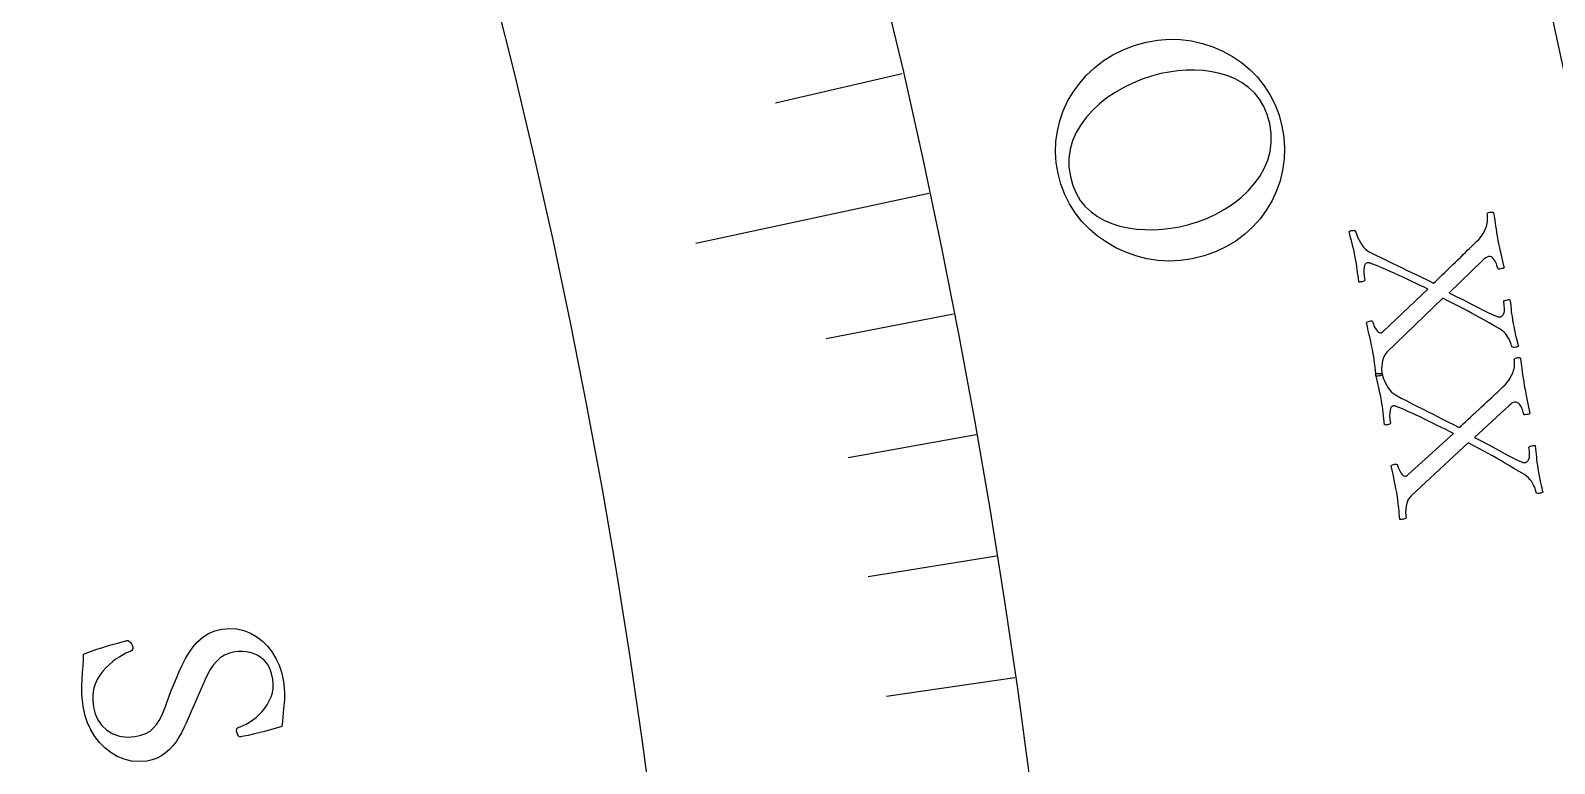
# Model space of a CAD drawing. Header units: millimetres. Extents: x -76 to 76, y -76 to 86.
# Drawn here: x 51.52 to 64.36, y 7.82 to 13.99 of the extents above; entities that cross this region are included whole.
import ezdxf

# ---------------------------------------------------------------- set-up
doc = ezdxf.new("R2010")
doc.units = ezdxf.units.MM
for name, color, linetype in [('ENGRAVE', 7, 'Continuous'), ('ENGRAVE_FINE', 8, 'Continuous'), ('TEXT', 5, 'Continuous')]:
    doc.layers.add(name, color=color, linetype=linetype)

msp = doc.modelspace()

# ---------------------------------------------------------------- linework, layer by layer
at = {"layer": 'ENGRAVE'}
msp.add_lwpolyline([(59.0875, 12.6191), (57.1254, 12.2)], dxfattribs=at)
for radius in [74.48, 74.48, 72.485, 68.78, 68.78, 65.854, 60.42, 60.42, 57.228]:
    msp.add_circle((0, 0), radius, dxfattribs=at)
at = {"layer": 'ENGRAVE_FINE'}
for points in [[(58.8627, 13.6294), (57.7965, 13.3825)], [(59.2951, 11.6045), (58.2211, 11.3943)], [(59.4854, 10.5859), (58.4079, 10.3942)], [(59.6583, 9.5636), (58.5777, 9.3904)], [(59.8137, 8.538), (58.7303, 8.3833)]]:
    msp.add_lwpolyline(points, dxfattribs=at)
at = {"layer": 'TEXT'}
for points in [[(62.0628, 13.1885), (62.0783, 13.0941), (62.0845, 13.0007), (62.0814, 12.9083), (62.0691, 12.8169), (62.0479, 12.7277), (62.0182, 12.642), (61.9801, 12.5598), (61.9336, 12.4812), (61.8793, 12.4072), (61.8178, 12.3389), (61.7492, 12.2763), (61.6735, 12.2194), (61.5911, 12.1695), (61.5024, 12.128), (61.4073, 12.095), (61.306, 12.0702), (61.208, 12.0557), (61.1117, 12.051), (61.0169, 12.0561), (60.9238, 12.0708), (60.8332, 12.0942), (60.7464, 12.1251), (60.6632, 12.1634), (60.5837, 12.2092), (60.5091, 12.2618), (60.4406, 12.3204), (60.3782, 12.3852), (60.322, 12.4561), (60.2729, 12.5323), (60.2324, 12.6129), (60.2002, 12.698), (60.1765, 12.7876), (60.1617, 12.8778), (60.1559, 12.9676), (60.1589, 13.0569), (60.1709, 13.1459), (60.1915, 13.233), (60.2203, 13.3169), (60.2575, 13.3975), (60.3029, 13.4749), (60.356, 13.5481), (60.4162, 13.6161), (60.4835, 13.679), (60.5579, 13.7366), (60.639, 13.7878), (60.7261, 13.831), (60.8193, 13.8664), (60.9186, 13.8937), (61.0162, 13.9112), (61.1126, 13.9191), (61.2079, 13.9171), (61.302, 13.9054), (61.3936, 13.8848), (61.4817, 13.8562), (61.5661, 13.8197), (61.6468, 13.7751), (61.7226, 13.7232), (61.7924, 13.6645), (61.8561, 13.599), (61.9138, 13.5267), (61.9641, 13.4487), (62.0057, 13.3664), (62.0386, 13.2796), (62.0628, 13.1885)], [(61.9599, 13.2092), (61.9391, 13.2854), (61.9106, 13.3539), (61.8747, 13.4146), (61.8312, 13.4675), (61.7817, 13.5133), (61.7278, 13.5525), (61.6696, 13.5852), (61.607, 13.6113), (61.5411, 13.6315), (61.473, 13.6461), (61.4028, 13.6553), (61.3304, 13.6591), (61.2574, 13.658), (61.1853, 13.6528), (61.1142, 13.6434), (61.044, 13.6299), (60.9635, 13.609), (60.8845, 13.5827), (60.8069, 13.5508), (60.7307, 13.5135), (60.6575, 13.4714), (60.589, 13.4249), (60.5251, 13.3741), (60.466, 13.319), (60.4129, 13.2602), (60.3674, 13.1981), (60.3295, 13.1327), (60.2992, 13.0641), (60.2781, 12.9926), (60.2679, 12.9184), (60.2686, 12.8417), (60.2803, 12.7623), (60.3005, 12.6882), (60.3282, 12.6215), (60.3634, 12.5623), (60.406, 12.5104), (60.4549, 12.4654), (60.5086, 12.4265), (60.5672, 12.3937), (60.6306, 12.3669), (60.6975, 12.346), (60.7665, 12.3303), (60.8375, 12.3201), (60.9105, 12.3153), (60.9841, 12.3151), (61.0567, 12.3191), (61.1283, 12.3271), (61.1989, 12.3391), (61.2796, 12.3583), (61.3589, 12.383), (61.4367, 12.4133), (61.513, 12.4491), (61.5862, 12.4901), (61.6547, 12.5358), (61.7184, 12.5864), (61.7775, 12.6417), (61.8303, 12.7011), (61.8756, 12.764), (61.9132, 12.8304), (61.9431, 12.9001), (61.9637, 12.9731), (61.9734, 13.0489), (61.9721, 13.1276), (61.9599, 13.2092)], [(63.8831, 12.2278), (63.8896, 12.1947), (63.8962, 12.1631), (63.9028, 12.133), (63.9095, 12.1043), (63.9161, 12.0765), (63.9226, 12.0488), (63.9289, 12.0214), (63.935, 11.9942), (63.9307, 11.9917), (63.9244, 11.9893), (63.9162, 11.9871), (63.906, 11.9849), (63.8962, 11.9835), (63.889, 11.9837), (63.8844, 11.9852), (63.8824, 11.9882), (63.8807, 11.9956), (63.8781, 12.0045), (63.8747, 12.0149), (63.8703, 12.0268), (63.8651, 12.0392), (63.859, 12.051), (63.8521, 12.0621), (63.8444, 12.0725), (63.8358, 12.0811), (63.8261, 12.0866), (63.8155, 12.0889), (63.804, 12.0882), (63.7932, 12.0847), (63.7814, 12.0781), (63.7685, 12.0683), (63.7544, 12.0555), (63.4712, 11.7836), (63.5327, 11.753), (63.5923, 11.7229), (63.6502, 11.6934), (63.7062, 11.6645), (63.7582, 11.6379), (63.8039, 11.6155), (63.8434, 11.5972), (63.8765, 11.5831), (63.8816, 11.5814), (63.8866, 11.5803), (63.8915, 11.5798), (63.8963, 11.5799), (63.9005, 11.5802), (63.9038, 11.5805), (63.9062, 11.5807), (63.9076, 11.5809), (63.9141, 11.5836), (63.9205, 11.5891), (63.9269, 11.5975), (63.9332, 11.6089), (63.9379, 11.6249), (63.9392, 11.6474), (63.9371, 11.6763), (63.9318, 11.7116), (63.9334, 11.7145), (63.9377, 11.7173), (63.9444, 11.7199), (63.9538, 11.7224), (63.9636, 11.7244), (63.9721, 11.7256), (63.9792, 11.7258), (63.9849, 11.7252), (63.988, 11.6984), (63.9908, 11.6731), (63.9936, 11.6493), (63.9961, 11.6271), (63.9988, 11.6052), (64.0021, 11.5823), (64.0059, 11.5583), (64.0102, 11.5334), (64.0166, 11.4991), (64.0229, 11.4677), (64.0292, 11.4392), (64.0355, 11.4136), (64.0414, 11.3905), (64.0467, 11.3694), (64.0514, 11.3504), (64.0554, 11.3336), (64.0513, 11.3311), (64.0458, 11.3287), (64.0387, 11.3264), (64.0303, 11.3242), (64.0215, 11.3229), (64.0137, 11.323), (64.0068, 11.3247), (64.0009, 11.3278), (63.9997, 11.3329), (63.9974, 11.3405), (63.9941, 11.3508), (63.9897, 11.3637), (63.984, 11.3781), (63.9768, 11.3929), (63.9681, 11.4082), (63.9579, 11.424), (63.946, 11.4394), (63.9322, 11.4536), (63.9166, 11.4667), (63.8992, 11.4785), (63.8528, 11.5049), (63.8095, 11.5295), (63.7694, 11.5523), (63.7324, 11.5734), (63.697, 11.5934), (63.6614, 11.613), (63.6257, 11.6321), (63.5897, 11.6509), (63.552, 11.6702), (63.5109, 11.691), (63.4663, 11.7133), (63.4184, 11.7371), (62.9485, 11.2829), (62.933, 11.2649), (62.921, 11.244), (62.9123, 11.2202), (62.907, 11.1933), (62.9043, 11.1658), (62.9035, 11.1398), (62.9046, 11.1153), (62.9076, 11.0923), (62.9035, 11.0891), (62.8976, 11.0865), (62.89, 11.0844), (62.8806, 11.0828), (62.8713, 11.0817), (62.8641, 11.0811), (62.859, 11.0809), (62.8559, 11.0813), (62.8531, 11.1075), (62.8506, 11.1318), (62.8482, 11.1543), (62.846, 11.1749), (62.8436, 11.1955), (62.8405, 11.2182), (62.8366, 11.2429), (62.832, 11.2696), (62.8252, 11.3063), (62.8185, 11.3404), (62.8119, 11.3721), (62.8054, 11.4012), (62.7986, 11.4303), (62.7912, 11.4619), (62.7833, 11.4958), (62.7748, 11.5321), (62.7788, 11.5362), (62.7849, 11.5397), (62.793, 11.5426), (62.8031, 11.5449), (62.8129, 11.5463), (62.8201, 11.5462), (62.8248, 11.5446), (62.8267, 11.5416), (62.8283, 11.5353), (62.8308, 11.5273), (62.8344, 11.5178), (62.8389, 11.5066), (62.8444, 11.4949), (62.8506, 11.4837), (62.8575, 11.4729), (62.8652, 11.4627), (62.8733, 11.4542), (62.8814, 11.4485), (62.8897, 11.4457), (62.898, 11.4458), (62.9, 11.4463), (62.9023, 11.4473), (62.9049, 11.4486), (62.9077, 11.4504), (62.9105, 11.4524), (62.913, 11.4545), (62.915, 11.4566), (62.9167, 11.4587), (63.2927, 11.814), (63.2612, 11.8297), (63.2279, 11.8459), (63.1931, 11.8627), (63.1565, 11.8799), (63.1193, 11.8973), (63.0826, 11.9143), (63.0462, 11.931), (63.0102, 11.9474), (62.9756, 11.963), (62.9431, 11.9774), (62.9127, 11.9904), (62.8845, 12.0022), (62.8595, 12.0124), (62.8387, 12.0207), (62.8221, 12.0272), (62.8097, 12.0319), (62.8074, 12.0325), (62.8046, 12.0333), (62.8013, 12.0342), (62.7975, 12.0353), (62.7933, 12.0362), (62.7891, 12.0366), (62.7846, 12.0364), (62.7801, 12.0358), (62.7723, 12.0323), (62.7656, 12.0249), (62.76, 12.0137), (62.7555, 11.9986), (62.7529, 11.9789), (62.7532, 11.9541), (62.7562, 11.9241), (62.762, 11.8889), (62.7579, 11.8855), (62.7521, 11.8825), (62.7446, 11.8797), (62.7354, 11.8771), (62.7262, 11.8752), (62.7191, 11.8743), (62.7139, 11.8743), (62.7107, 11.8753), (62.7078, 11.9007), (62.7047, 11.9263), (62.7014, 11.952), (62.6979, 11.978), (62.6942, 12.0039), (62.6902, 12.0296), (62.6859, 12.0549), (62.6812, 12.0799), (62.6746, 12.1137), (62.668, 12.1448), (62.6616, 12.1733), (62.6553, 12.1992), (62.6489, 12.224), (62.6424, 12.2493), (62.6356, 12.275), (62.6286, 12.3011), (62.6336, 12.3036), (62.64, 12.3055), (62.6478, 12.3069), (62.6571, 12.3077), (62.6661, 12.3081), (62.6731, 12.3082), (62.6782, 12.3081), (62.6812, 12.3076), (62.6827, 12.3021), (62.6857, 12.293), (62.6904, 12.2802), (62.6965, 12.2637), (62.7042, 12.2452), (62.7134, 12.2263), (62.7242, 12.207), (62.7364, 12.1873), (62.7501, 12.1687), (62.765, 12.1528), (62.7812, 12.1397), (62.7986, 12.1294), (62.8486, 12.1044), (62.8964, 12.0807), (62.9421, 12.0581), (62.9855, 12.0368), (63.028, 12.0161), (63.0705, 11.9956), (63.1131, 11.9752), (63.1558, 11.9548), (63.1994, 11.934), (63.2448, 11.9122), (63.2919, 11.8893), (63.3407, 11.8654), (63.3564, 11.8797), (63.3737, 11.8959), (63.3927, 11.914), (63.4133, 11.934), (63.4351, 11.9551), (63.4574, 11.9766), (63.4802, 11.9985), (63.5036, 12.0206), (63.5268, 12.0427), (63.5492, 12.0641), (63.5707, 12.0849), (63.5913, 12.1051), (63.6107, 12.124), (63.6282, 12.1412), (63.6439, 12.1565), (63.6577, 12.1701), (63.6691, 12.1812), (63.6771, 12.1891), (63.682, 12.1939), (63.6836, 12.1954), (63.7036, 12.2146), (63.7211, 12.233), (63.7361, 12.2505), (63.7487, 12.2672), (63.7595, 12.284), (63.7693, 12.302), (63.7783, 12.3212), (63.7862, 12.3416), (63.7907, 12.3555), (63.7939, 12.3701), (63.796, 12.3852), (63.7968, 12.401), (63.7968, 12.4162), (63.7963, 12.4294), (63.7954, 12.4407), (63.794, 12.4501), (63.7947, 12.4537), (63.7984, 12.4569), (63.8051, 12.4596), (63.8147, 12.462), (63.825, 12.4635), (63.8336, 12.4637), (63.8406, 12.4627), (63.8458, 12.4603), (63.8512, 12.4275), (63.856, 12.3972), (63.8601, 12.3693), (63.8636, 12.3439), (63.8673, 12.3184), (63.8717, 12.2906), (63.877, 12.2604), (63.8831, 12.2278)], [(64.1058, 11.0005), (64.1117, 10.9673), (64.1176, 10.9356), (64.1237, 10.9053), (64.1298, 10.8766), (64.1359, 10.8486), (64.1419, 10.8209), (64.1477, 10.7933), (64.1533, 10.766), (64.1489, 10.7636), (64.1426, 10.7613), (64.1343, 10.7592), (64.1241, 10.7573), (64.1143, 10.7561), (64.107, 10.7563), (64.1025, 10.758), (64.1005, 10.7611), (64.099, 10.7684), (64.0966, 10.7774), (64.0933, 10.7878), (64.0892, 10.7999), (64.0842, 10.8123), (64.0784, 10.8242), (64.0717, 10.8354), (64.0642, 10.846), (64.0557, 10.8548), (64.0462, 10.8604), (64.0356, 10.863), (64.024, 10.8625), (64.0132, 10.8592), (64.0013, 10.8528), (63.9882, 10.8433), (63.9739, 10.8307), (63.6855, 10.5643), (63.7464, 10.5325), (63.8054, 10.5013), (63.8627, 10.4707), (63.9182, 10.4407), (63.9697, 10.4132), (64.0149, 10.3898), (64.054, 10.3708), (64.0869, 10.3561), (64.0919, 10.3543), (64.0969, 10.3531), (64.1018, 10.3525), (64.1066, 10.3525), (64.1108, 10.3527), (64.1141, 10.353), (64.1165, 10.3532), (64.1179, 10.3533), (64.1244, 10.3558), (64.131, 10.3612), (64.1375, 10.3696), (64.1441, 10.3808), (64.149, 10.3967), (64.1508, 10.4191), (64.1493, 10.4481), (64.1446, 10.4835), (64.1463, 10.4864), (64.1506, 10.4891), (64.1574, 10.4916), (64.1668, 10.4939), (64.1767, 10.4957), (64.1852, 10.4967), (64.1923, 10.4968), (64.198, 10.4961), (64.2005, 10.4692), (64.2029, 10.4439), (64.2052, 10.42), (64.2073, 10.3978), (64.2096, 10.3758), (64.2124, 10.3528), (64.2157, 10.3289), (64.2196, 10.3039), (64.2253, 10.2694), (64.2311, 10.2379), (64.2368, 10.2093), (64.2426, 10.1835), (64.248, 10.1603), (64.2529, 10.1392), (64.2573, 10.1201), (64.261, 10.1032), (64.2568, 10.1008), (64.2512, 10.0985), (64.2442, 10.0963), (64.2356, 10.0943), (64.2269, 10.0931), (64.2191, 10.0934), (64.2122, 10.0952), (64.2063, 10.0984), (64.2052, 10.1035), (64.2031, 10.1112), (64.2, 10.1216), (64.1959, 10.1345), (64.1905, 10.149), (64.1835, 10.164), (64.1751, 10.1795), (64.1652, 10.1955), (64.1536, 10.2111), (64.1401, 10.2256), (64.1248, 10.2389), (64.1076, 10.2511), (64.0616, 10.2783), (64.0188, 10.3038), (63.9792, 10.3274), (63.9427, 10.3492), (63.9076, 10.3698), (63.8724, 10.3901), (63.837, 10.4099), (63.8015, 10.4294), (63.7641, 10.4494), (63.7234, 10.471), (63.6793, 10.4941), (63.6318, 10.5189), (63.1533, 10.0737), (63.1375, 10.0561), (63.125, 10.0354), (63.1159, 10.0117), (63.1101, 9.985), (63.1069, 9.9575), (63.1056, 9.9315), (63.1062, 9.907), (63.1088, 9.884), (63.1046, 9.8809), (63.0987, 9.8784), (63.091, 9.8764), (63.0815, 9.875), (63.0722, 9.874), (63.065, 9.8736), (63.0599, 9.8735), (63.0568, 9.8739), (63.0546, 9.9002), (63.0525, 9.9246), (63.0505, 9.9471), (63.0488, 9.9677), (63.0467, 9.9884), (63.044, 10.0111), (63.0406, 10.0359), (63.0365, 10.0627), (63.0305, 10.0995), (63.0244, 10.1337), (63.0184, 10.1655), (63.0124, 10.1948), (63.0062, 10.224), (62.9995, 10.2557), (62.9922, 10.2898), (62.9843, 10.3262), (62.9885, 10.3302), (62.9946, 10.3336), (63.0028, 10.3364), (63.0129, 10.3385), (63.0228, 10.3397), (63.03, 10.3394), (63.0346, 10.3378), (63.0365, 10.3348), (63.0379, 10.3284), (63.0403, 10.3204), (63.0437, 10.3108), (63.048, 10.2995), (63.0532, 10.2877), (63.0592, 10.2764), (63.0659, 10.2655), (63.0734, 10.2551), (63.0813, 10.2464), (63.0894, 10.2406), (63.0976, 10.2376), (63.1059, 10.2375), (63.1079, 10.238), (63.1102, 10.239), (63.1128, 10.2403), (63.1157, 10.242), (63.1186, 10.2439), (63.121, 10.2459), (63.1232, 10.248), (63.1249, 10.2501), (63.5076, 10.5982), (63.4764, 10.6145), (63.4435, 10.6313), (63.4089, 10.6487), (63.3727, 10.6667), (63.3359, 10.6847), (63.2994, 10.7024), (63.2634, 10.7199), (63.2278, 10.737), (63.1934, 10.7532), (63.1612, 10.7682), (63.1311, 10.7818), (63.1031, 10.7941), (63.0783, 10.8048), (63.0577, 10.8135), (63.0412, 10.8204), (63.0288, 10.8253), (63.0266, 10.826), (63.0238, 10.8268), (63.0205, 10.8278), (63.0167, 10.8289), (63.0126, 10.8299), (63.0083, 10.8303), (63.0039, 10.8303), (62.9993, 10.8297), (62.9915, 10.8264), (62.9846, 10.8191), (62.9788, 10.808), (62.974, 10.793), (62.9711, 10.7734), (62.9709, 10.7486), (62.9733, 10.7185), (62.9784, 10.6832), (62.9743, 10.6799), (62.9684, 10.677), (62.9609, 10.6743), (62.9516, 10.672), (62.9424, 10.6702), (62.9353, 10.6694), (62.9301, 10.6696), (62.9269, 10.6706), (62.9245, 10.696), (62.9218, 10.7217), (62.919, 10.7475), (62.9161, 10.7735), (62.9129, 10.7995), (62.9094, 10.8252), (62.9055, 10.8507), (62.9014, 10.8758), (62.8953, 10.9096), (62.8894, 10.9409), (62.8835, 10.9695), (62.8777, 10.9955), (62.8718, 11.0205), (62.8657, 11.0458), (62.8594, 11.0717), (62.853, 11.0979), (62.858, 11.1003), (62.8644, 11.1021), (62.8723, 11.1033), (62.8816, 11.1039), (62.8906, 11.1042), (62.8976, 11.1041), (62.9026, 11.1039), (62.9057, 11.1034), (62.9071, 11.0979), (62.9099, 11.0887), (62.9143, 11.0758), (62.9202, 11.0592), (62.9275, 11.0406), (62.9364, 11.0215), (62.9467, 11.002), (62.9586, 10.982), (62.9719, 10.9631), (62.9865, 10.947), (63.0024, 10.9336), (63.0196, 10.923), (63.0691, 10.897), (63.1165, 10.8723), (63.1617, 10.8489), (63.2048, 10.8268), (63.2468, 10.8053), (63.2889, 10.784), (63.3311, 10.7627), (63.3735, 10.7416), (63.4167, 10.7199), (63.4616, 10.6972), (63.5082, 10.6735), (63.5566, 10.6486), (63.5725, 10.6626), (63.5901, 10.6785), (63.6095, 10.6962), (63.6305, 10.7158), (63.6527, 10.7365), (63.6754, 10.7576), (63.6986, 10.779), (63.7224, 10.8007), (63.746, 10.8223), (63.7688, 10.8433), (63.7907, 10.8637), (63.8118, 10.8834), (63.8315, 10.902), (63.8493, 10.9188), (63.8653, 10.9339), (63.8794, 10.9472), (63.8909, 10.958), (63.8992, 10.9658), (63.9041, 10.9705), (63.9058, 10.972), (63.9261, 10.9908), (63.944, 11.0088), (63.9593, 11.0261), (63.9722, 11.0425), (63.9833, 11.0591), (63.9935, 11.077), (64.0028, 11.096), (64.0111, 11.1161), (64.0159, 11.13), (64.0194, 11.1445), (64.0217, 11.1596), (64.0229, 11.1754), (64.0232, 11.1906), (64.0229, 11.2038), (64.0222, 11.2151), (64.021, 11.2246), (64.0218, 11.2281), (64.0256, 11.2312), (64.0323, 11.2338), (64.042, 11.236), (64.0523, 11.2373), (64.0609, 11.2374), (64.0678, 11.2362), (64.073, 11.2337), (64.0778, 11.2008), (64.0819, 11.1704), (64.0855, 11.1425), (64.0886, 11.117), (64.0918, 11.0915), (64.0957, 11.0636), (64.1004, 11.0333), (64.1058, 11.0005)], [(53.6455, 8.5234), (53.6511, 8.4848), (53.655, 8.4493), (53.6572, 8.4171), (53.6577, 8.3882), (53.6571, 8.3606), (53.6556, 8.3326), (53.6535, 8.3041), (53.6505, 8.2752), (53.6471, 8.2443), (53.6436, 8.21), (53.64, 8.1721), (53.6362, 8.1307), (53.5885, 8.1159), (53.54, 8.1018), (53.4905, 8.0885), (53.4401, 8.0758), (53.3924, 8.0644), (53.3512, 8.0548), (53.3163, 8.0469), (53.2879, 8.0409), (53.2819, 8.0402), (53.2762, 8.0425), (53.271, 8.0478), (53.266, 8.0561), (53.2618, 8.0655), (53.2584, 8.0741), (53.256, 8.0818), (53.2546, 8.0887), (53.2539, 8.0973), (53.2547, 8.1052), (53.2569, 8.1123), (53.2604, 8.1186), (53.2837, 8.1261), (53.3085, 8.1365), (53.3348, 8.1498), (53.3626, 8.1659), (53.3906, 8.1847), (53.4177, 8.2058), (53.4437, 8.2293), (53.4687, 8.2551), (53.4918, 8.2831), (53.5122, 8.3129), (53.5298, 8.3447), (53.5446, 8.3784), (53.5556, 8.4138), (53.5616, 8.4506), (53.5627, 8.4887), (53.5587, 8.5283), (53.5482, 8.577), (53.5331, 8.6193), (53.5134, 8.6552), (53.4893, 8.6847), (53.4619, 8.7087), (53.4327, 8.728), (53.4016, 8.7427), (53.3686, 8.7528), (53.3352, 8.7589), (53.3026, 8.7618), (53.2708, 8.7616), (53.2399, 8.7581), (53.193, 8.747), (53.1513, 8.73), (53.1148, 8.7071), (53.0834, 8.6783), (53.056, 8.6449), (53.0309, 8.6083), (53.0084, 8.5686), (52.9882, 8.5257), (52.9692, 8.481), (52.9498, 8.4362), (52.93, 8.3913), (52.91, 8.3461), (52.8954, 8.3115), (52.8801, 8.2751), (52.864, 8.237), (52.8473, 8.1972), (52.8294, 8.1568), (52.8102, 8.1168), (52.7896, 8.0773), (52.7675, 8.0383), (52.7435, 8.0009), (52.7169, 7.9665), (52.6877, 7.935), (52.656, 7.9064), (52.6214, 7.8818), (52.5835, 7.8623), (52.5425, 7.8479), (52.4983, 7.8385), (52.4321, 7.8334), (52.3685, 7.8383), (52.3075, 7.853), (52.249, 7.8777), (52.1943, 7.9103), (52.1445, 7.9492), (52.0995, 7.9941), (52.0594, 8.0453), (52.0251, 8.1009), (51.9977, 8.1593), (51.977, 8.2205), (51.9632, 8.2845), (51.9552, 8.346), (51.9507, 8.4068), (51.9499, 8.4672), (51.9527, 8.527), (51.9568, 8.585), (51.9601, 8.6398), (51.9626, 8.6914), (51.9643, 8.7398), (52.0005, 8.7534), (52.038, 8.7668), (52.0769, 8.7799), (52.1172, 8.7928), (52.1569, 8.805), (52.1942, 8.8162), (52.229, 8.8263), (52.2614, 8.8353), (52.2897, 8.843), (52.312, 8.8488), (52.3285, 8.8528), (52.339, 8.855), (52.3463, 8.8494), (52.3531, 8.8433), (52.3595, 8.8367), (52.3655, 8.8294), (52.3708, 8.8218), (52.375, 8.8138), (52.3782, 8.8054), (52.3802, 8.7967), (52.3805, 8.7861), (52.3776, 8.7773), (52.3714, 8.7703), (52.362, 8.7649), (52.3434, 8.7568), (52.3218, 8.7461), (52.2972, 8.7328), (52.2696, 8.7169), (52.2405, 8.6982), (52.2113, 8.6767), (52.1822, 8.6522), (52.1531, 8.6248), (52.1256, 8.5944), (52.1013, 8.5611), (52.0803, 8.5248), (52.0625, 8.4854), (52.0495, 8.4428), (52.0427, 8.3965), (52.0422, 8.3465), (52.0479, 8.2929), (52.062, 8.2363), (52.0855, 8.185), (52.1183, 8.1391), (52.1606, 8.0984), (52.2107, 8.0666), (52.2672, 8.0469), (52.3301, 8.0396), (52.3994, 8.0445), (52.4482, 8.055), (52.4905, 8.0706), (52.526, 8.0911), (52.555, 8.1167), (52.5794, 8.1463), (52.6013, 8.1793), (52.6207, 8.2154), (52.6377, 8.2548), (52.6536, 8.2966), (52.6699, 8.34), (52.6865, 8.3849), (52.7035, 8.4314), (52.7246, 8.4836), (52.7468, 8.537), (52.7704, 8.5914), (52.7951, 8.6469), (52.8223, 8.7012), (52.8531, 8.7521), (52.8876, 8.7995), (52.9257, 8.8435), (52.9684, 8.8818), (53.0166, 8.9121), (53.0704, 8.9346), (53.1298, 8.9491), (53.1944, 8.9554), (53.2562, 8.9521), (53.3153, 8.9392), (53.3715, 8.9166), (53.424, 8.8861), (53.4718, 8.8492), (53.5148, 8.8059), (53.5532, 8.7564), (53.586, 8.7023), (53.6123, 8.6454), (53.6322, 8.5858), (53.6455, 8.5234)]]:
    msp.add_lwpolyline(points, close=True, dxfattribs=at)

doc.saveas('drawing.dxf')
